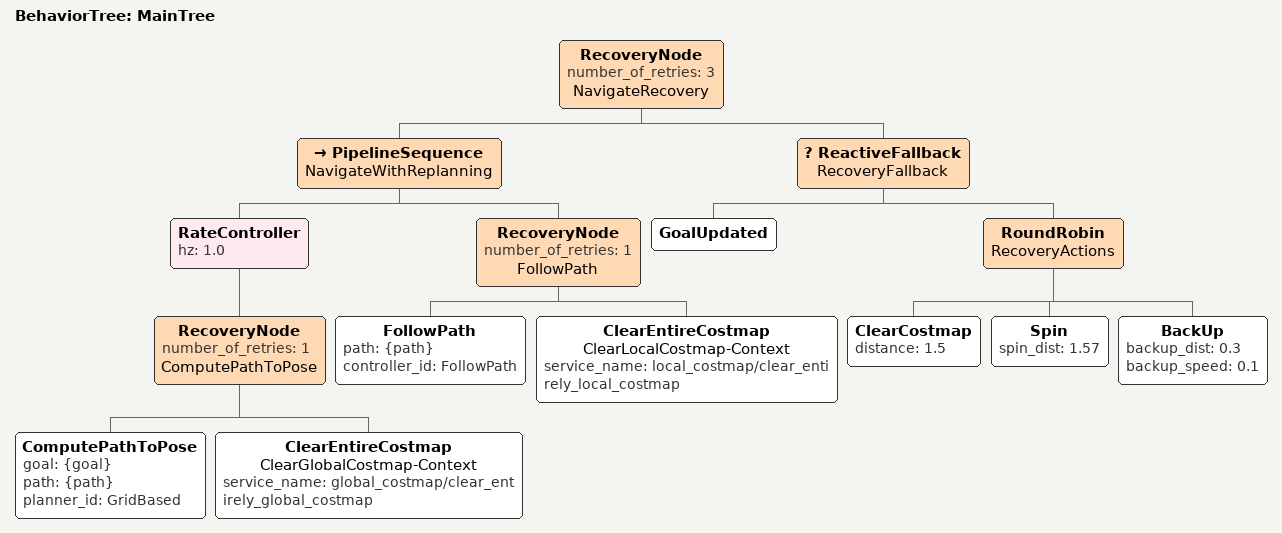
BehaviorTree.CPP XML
<root main_tree_to_execute="MainTree">
  <BehaviorTree ID="MainTree">
    <RecoveryNode number_of_retries="3" name="NavigateRecovery">
      <PipelineSequence name="NavigateWithReplanning">
        <RateController hz="1.0">
          <RecoveryNode number_of_retries="1" name="ComputePathToPose">
            <ComputePathToPose goal="{goal}" path="{path}" planner_id="GridBased"/>
            <ClearEntireCostmap name="ClearGlobalCostmap-Context" service_name="global_costmap/clear_entirely_global_costmap"/>
          </RecoveryNode>
        </RateController>
        <RecoveryNode number_of_retries="1" name="FollowPath">
          <FollowPath path="{path}" controller_id="FollowPath"/>
          <ClearEntireCostmap name="ClearLocalCostmap-Context" service_name="local_costmap/clear_entirely_local_costmap"/>
        </RecoveryNode>
      </PipelineSequence>
      <ReactiveFallback name="RecoveryFallback">
        <GoalUpdated/>
        <RoundRobin name="RecoveryActions">
          <ClearCostmap distance="1.5"/>
          <Spin spin_dist="1.57"/>
          <BackUp backup_dist="0.3" backup_speed="0.1"/>
        </RoundRobin>
      </ReactiveFallback>
    </RecoveryNode>
  </BehaviorTree>
</root>
